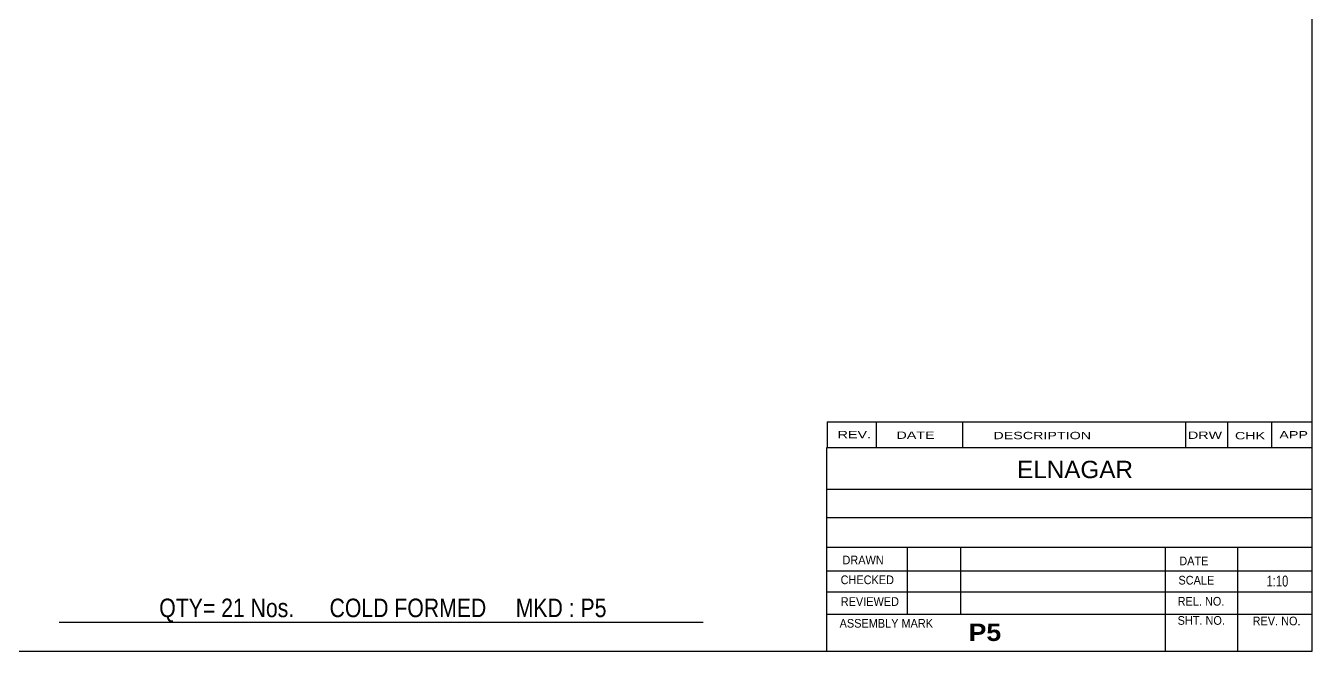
# Model space of a CAD drawing. Header units: millimetres. Extents: x -63 to 340, y -164 to 113.
# Drawn here: x 107.6 to 339.8, y -163.8 to -51 of the extents above; entities that cross this region are included whole.
import ezdxf

# ---------------------------------------------------------------- set-up
doc = ezdxf.new("R2010")
doc.units = ezdxf.units.MM
doc.styles.add('Arial', font='ARIAL.TTF', dxfattribs={"height": 0.2})
doc.styles.add('Arial Bold', font='ARIALBD.TTF', dxfattribs={"height": 0.2})
doc.styles.add('Arial Narrow', font='ARIALN.TTF', dxfattribs={"height": 0.2})

# ---------------------------------------------------------------- blocks, each defined once
blk = doc.blocks.new('Unknown-629082155-1911')
at = {"color": 5, "linetype": 'Continuous'}
for p, q in [((339.77, -163.83), (339.77, 113.17)), ((-60.23, -163.83), (339.77, -163.83))]:
    blk.add_line(p, q, dxfattribs=at)
blk = doc.blocks.new('CBS_NAME_BLOG-629082155-1983')
at = {"color": 7, "linetype": 'Continuous'}
for p, q in [((252.18, -127.08), (339.7, -127.08)), ((252.18, -163.78), (252.18, -127.08)), ((252.18, -134.61), (339.7, -134.61)), ((252.26, -139.67), (339.77, -139.67)), ((252.18, -145.04), (339.7, -145.04)), ((266.71, -157.14), (266.71, -145.04)), ((276.39, -157.12), (276.39, -145.05)), ((313.31, -163.78), (313.31, -145.05)), ((326.36, -163.78), (326.36, -145.04)), ((252.19, -149.34), (339.77, -149.32)), ((252.18, -153.08), (339.7, -153.08)), ((252.18, -157.13), (339.7, -157.13)), ((252.18, -163.83), (339.77, -163.83))]:
    blk.add_line(p, q, dxfattribs=at)
at = {"color": 3, "linetype": 'Continuous', "style": 'Arial'}
blk.add_text('ELNAGAR', height=3.133, dxfattribs=at).set_placement((286.51, -132.6))
at = {"color": 3, "linetype": 'Continuous'}
for s, height, style, width, p in [('DRAWN', 1.566, 'Arial', 0.9, (255.01, -148.15)), ('DATE', 1.566, 'Arial', 0.9, (315.78, -148.31)), ('CHECKED', 1.566, 'Arial', 0.9, (254.67, -151.72)), ('SCALE', 1.566, 'Arial', 0.9, (315.63, -151.79)), ('1:10', 1.957, 'Arial Narrow', 0.9, (331.52, -152.14)), ('REVIEWED', 1.566, 'Arial', 0.9, (254.7, -155.64)), ('REL. NO.', 1.566, 'Arial', 0.9, (315.49, -155.59)), ('SHT. NO.', 1.566, 'Arial', 0.9, (315.48, -159.05)), ('REV. NO.', 1.566, 'Arial', 0.9, (329.01, -159.14)), ('ASSEMBLY MARK', 1.5663, 'Arial', 0.9, (254.49, -159.57)), ('P5', 3.131, 'Arial Bold', 1.1, (277.76, -161.97))]:
    blk.add_text(s, height=height, dxfattribs=dict(at, style=style, width=width)).set_placement(p)
blk = doc.blocks.new('CBS_CALLOFF-629082155-1982')
at = {"color": 7, "linetype": 'Continuous'}
blk.add_line((113.65, -158.56), (229.88, -158.58), dxfattribs=at)
at = {"color": 3, "linetype": 'Continuous', "style": 'Arial Narrow'}
blk.add_text('QTY= 21 Nos.      COLD FORMED     MKD : P5', height=3.3405, dxfattribs=at).set_placement((131.72, -157.67))
blk = doc.blocks.new('CBS_REVISION-629082155-1984')
at = {"color": 7, "linetype": 'Continuous'}
for p, q in [((252.27, -122.44), (252.27, -127.08)), ((252.27, -122.45), (339.77, -122.45)), ((261.06, -122.45), (261.06, -127.08)), ((276.66, -122.44), (276.66, -127.01)), ((316.91, -122.45), (316.91, -127.07)), ((324.46, -122.45), (324.46, -127.08)), ((332.4, -122.45), (332.4, -127.08)), ((252.27, -127.08), (339.77, -127.08))]:
    blk.add_line(p, q, dxfattribs=at)
at = {"color": 7, "style": 'Arial Narrow', "width": 1.7}
for s, height, p in [('REV.', 1.326, (254.13, -125.4)), ('DATE', 1.326, (264.75, -125.51)), ('DESCRIPTION', 1.3257, (282.23, -125.57)), ('DRW', 1.326, (317.34, -125.51)), ('CHK', 1.326, (325.83, -125.6)), ('APP', 1.326, (333.83, -125.44))]:
    blk.add_text(s, height=height, dxfattribs=at).set_placement(p)

msp = doc.modelspace()

# ---------------------------------------------------------------- block references
for name in ['Unknown-629082155-1911', 'CBS_REVISION-629082155-1984', 'CBS_NAME_BLOG-629082155-1983', 'CBS_CALLOFF-629082155-1982']:
    msp.add_blockref(name, (0, 0))

doc.saveas('drawing.dxf')
